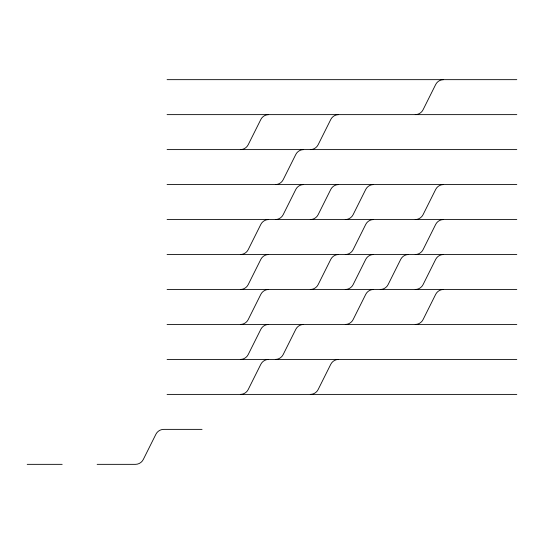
<?xml version="1.0" encoding="UTF-8"?>
<svg xmlns="http://www.w3.org/2000/svg" width="544" height="544" viewBox="0 0 544 544"><rect width="100%" height="100%" fill="white"/><g stroke="black" fill="none" stroke-linecap="round" stroke-linejoin="round"><path stroke-width="0.82" d="M167.083 79.655L516.8 79.655M167.083 114.628L516.8 114.628M167.083 149.6L516.8 149.6M167.083 184.572L516.8 184.572M167.083 219.545L516.8 219.545M167.083 254.517L516.8 254.517M167.083 289.483L516.8 289.483M167.083 324.455L516.8 324.455M167.083 359.428L516.8 359.428M167.083 394.4L516.8 394.4M202.055 429.372L163.744 429.372A8.745 8.745 0 0 0 155.924 434.207L143.276 459.51A8.745 8.745 0 0 1 135.456 464.345L97.145 464.345M27.2 464.345L62.172 464.345M275.339 184.572A8.745 8.745 0 0 0 283.159 179.738L295.814 154.435A8.745 8.745 0 0 1 303.634 149.6M310.311 219.545A8.745 8.745 0 0 0 318.131 214.71L330.786 189.407A8.745 8.745 0 0 1 338.606 184.572M345.284 254.517A8.745 8.745 0 0 0 353.104 249.682L365.752 224.373A8.745 8.745 0 0 1 373.572 219.545M240.366 289.483A8.745 8.745 0 0 0 248.186 284.655L260.841 259.345A8.745 8.745 0 0 1 268.661 254.517M415.228 114.628A8.745 8.745 0 0 0 423.048 109.793L435.696 84.49A8.745 8.745 0 0 1 443.516 79.655M345.284 289.483A8.745 8.745 0 0 0 353.104 284.655L365.752 259.345A8.745 8.745 0 0 1 373.572 254.517M415.228 324.455A8.745 8.745 0 0 0 423.048 319.627L435.696 294.318A8.745 8.745 0 0 1 443.516 289.483M240.366 324.455A8.745 8.745 0 0 0 248.186 319.627L260.841 294.318A8.745 8.745 0 0 1 268.661 289.483M275.339 359.428A8.745 8.745 0 0 0 283.159 354.593L295.814 329.29A8.745 8.745 0 0 1 303.634 324.455M415.228 219.545A8.745 8.745 0 0 0 423.048 214.71L435.696 189.407A8.745 8.745 0 0 1 443.516 184.572M240.366 254.517A8.745 8.745 0 0 0 248.186 249.682L260.841 224.373A8.745 8.745 0 0 1 268.661 219.545M415.228 289.483A8.745 8.745 0 0 0 423.048 284.655L435.696 259.345A8.745 8.745 0 0 1 443.516 254.517M240.366 394.4A8.745 8.745 0 0 0 248.186 389.565L260.841 364.262A8.745 8.745 0 0 1 268.661 359.428M380.256 289.483A8.745 8.745 0 0 0 388.076 284.655L400.724 259.345A8.745 8.745 0 0 1 408.544 254.517M310.311 149.6A8.745 8.745 0 0 0 318.131 144.765L330.786 119.462A8.745 8.745 0 0 1 338.606 114.628M310.311 289.483A8.745 8.745 0 0 0 318.131 284.655L330.786 259.345A8.745 8.745 0 0 1 338.606 254.517M345.284 324.455A8.745 8.745 0 0 0 353.104 319.627L365.752 294.318A8.745 8.745 0 0 1 373.572 289.483M345.284 219.545A8.745 8.745 0 0 0 353.104 214.71L365.752 189.407A8.745 8.745 0 0 1 373.572 184.572M240.366 149.6A8.745 8.745 0 0 0 248.186 144.765L260.841 119.462A8.745 8.745 0 0 1 268.661 114.628M275.339 219.545A8.745 8.745 0 0 0 283.159 214.71L295.814 189.407A8.745 8.745 0 0 1 303.634 184.572M415.228 254.517A8.745 8.745 0 0 0 423.048 249.682L435.696 224.373A8.745 8.745 0 0 1 443.516 219.545M240.366 359.428A8.745 8.745 0 0 0 248.186 354.593L260.841 329.29A8.745 8.745 0 0 1 268.661 324.455M310.311 394.4A8.745 8.745 0 0 0 318.131 389.565L330.786 364.262A8.745 8.745 0 0 1 338.606 359.428"/></g></svg>
